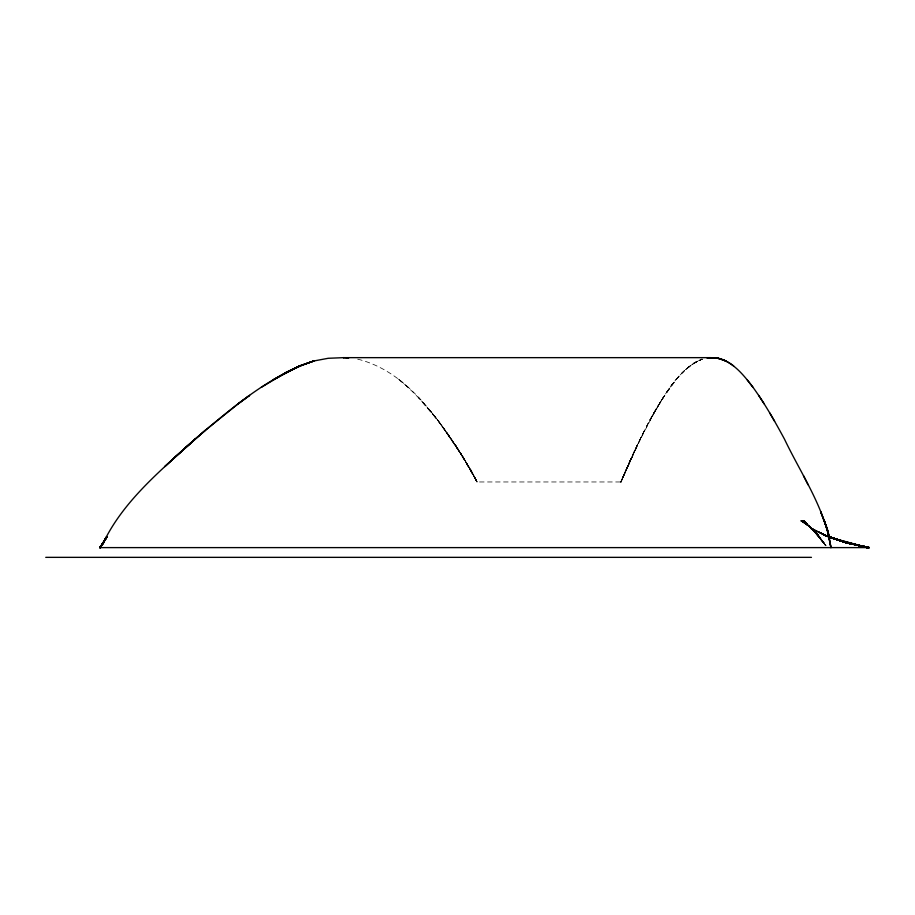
<?xml version="1.0" encoding="UTF-8"?>
<svg xmlns="http://www.w3.org/2000/svg" width="915" height="915" viewBox="0 0 915 915"><rect width="100%" height="100%" fill="white"/><g stroke="black" fill="none" stroke-linecap="round" stroke-linejoin="round"><path stroke-width="0.69" stroke-dasharray="4.58 3.43" d="M620.988 481.965L626.237 469.155L620.988 481.965C631.236 456.86 642.856 432.292 656.307 408.742C668.156 389.79 680.497 368.185 702.057 359.149L694.027 362.9L702.102 359.149C680.531 368.173 668.144 389.756 656.318 408.742C642.707 432.223 631.453 456.997 620.862 481.965L637.709 444.267L620.908 481.965C631.407 456.962 642.776 432.28 656.261 408.742C668.202 389.824 680.474 368.127 702.102 359.149C676.551 370.438 663.352 397.407 649.833 420.271L662.986 397.762L649.844 420.271L663.02 397.762L677.249 378.284M643.725 432.052L620.85 481.965L637.732 444.267L656.307 408.742M620.942 481.965L637.663 444.267L620.908 481.965L631.99 456.596M626.42 469.155L631.899 456.596L620.805 481.965M685.346 369.751L694.085 362.9L702.114 359.149M357.856 359.149L357.776 359.149C406.569 371.399 436.695 416.828 462.567 456.596M620.279 481.965L477.138 481.965C463.447 456.025 447.126 431.514 428.655 408.742M826.908 536.67L812.989 529.076L801.265 520.818L812.966 529.076L800.705 520.818L812.977 529.076L826.577 536.67L812.989 529.076L800.899 520.818L812.989 529.076L826.577 536.67M811.079 529.076L826.359 535.584M826.714 536.03L812.76 529.076L802.02 520.818L812.703 529.076L827.16 536.087L812.417 529.076L827.297 536.087L812.097 529.076L803.038 520.818L812.154 529.076L825.467 545.237L812.074 529.076L803.336 520.818L811.937 529.076L827.526 536.087L812.04 529.076L803.027 520.818L812.051 529.076L825.788 545.706L812.474 529.076L802.627 520.818L812.383 529.076L825.502 545.237L812.36 529.076L802.798 520.818L812.383 529.076L825.479 545.237L812.337 529.076L802.752 520.818L812.268 529.076L824.038 542.858L812.474 529.076L802.501 520.818L812.554 529.076L827.149 536.087L812.36 529.076L802.627 520.818M818.765 536.67L825.753 545.706L819.017 536.67L803.416 520.818L818.902 536.67L825.845 545.706L819.211 536.67L803.69 520.818L818.994 536.67L825.833 545.706L819.142 536.67L803.37 520.818L811.925 529.076L827.435 536.087M812.303 529.076L827.32 536.087L812.097 529.076L803.118 520.818L812.108 529.076L827.4 536.087L812.303 529.076L827.251 536.087L812.497 529.076L802.375 520.818L812.623 529.076L824.038 542.858L812.566 529.076L802.261 520.818L812.623 529.076L826.954 536.087L812.749 529.076L801.803 520.818L812.886 529.076L827.091 536.67L812.977 529.076L801.54 520.818L812.92 529.076L827.194 536.67M812.028 529.076L803.221 520.818L812.028 529.076L803.221 520.818L812.051 529.076L827.4 536.087L812.257 529.076L802.867 520.818L812.154 529.076L827.332 536.087L812.131 529.076L802.867 520.818L812.2 529.076L827.343 536.087L812.131 529.076L802.89 520.818L812.2 529.076L827.377 536.087M812.589 529.076L827.069 536.087L812.669 529.076L802.169 520.818L812.669 529.076L827.057 536.087L812.577 529.076L824.198 542.858M812.806 529.076L801.917 520.818L812.749 529.076L801.963 520.818L812.817 529.076L826.748 536.03L812.852 529.076L801.666 520.818L812.886 529.076L827.469 536.67L812.932 529.076L801.723 520.818L812.749 529.076L801.837 520.818L812.863 529.076L827.469 536.67M800.968 520.818L812.989 529.076M408.742 387.823L397.487 378.284C431.548 406.123 456.333 443.603 477.07 481.965L462.738 456.596L446.543 432.052L462.67 456.596L477.058 481.965L454.984 444.267L470.333 469.155L477.012 481.965L470.493 469.155L477.012 481.965L470.436 469.155L454.938 444.267M819.6 536.67L803.576 520.818L819.211 536.67L825.868 545.706L818.879 536.67L803.542 520.818L819.119 536.67L825.948 545.706L819.028 536.67L803.484 520.818L819.165 536.67M811.891 529.076L819.039 536.67L803.885 520.818L819.726 536.67L803.439 520.818L819.074 536.67L823.649 542.858M804.091 520.818L820.046 536.67L804.216 520.818M437.702 420.271L446.417 432.052L437.782 420.271L418.727 397.762L437.782 420.271L462.635 456.596L437.896 420.271M428.472 408.742L437.702 420.271M823.729 542.858L825.753 545.706M470.138 469.155L477.275 481.965L463.001 456.596M470.367 469.155L476.99 481.965M826.508 536.03L812.852 529.076L801.757 520.818L812.852 529.076L826.519 536.03M812.486 529.076L802.478 520.818L812.486 529.076M811.742 529.076L804.331 520.818L811.742 529.076M462.83 456.596L454.709 444.267L462.761 456.596M462.635 456.596L454.755 444.267L462.624 456.596"/><path stroke-width="1.37" d="M828.475 537.048L847.77 542.858L868.266 547.605L847.713 542.858L828.201 536.67L847.542 542.858L868.976 547.605L847.267 542.858L828.716 536.67L846.924 542.858L869.216 547.605L99.758 547.605L107.158 536.67M107.101 536.67L100.192 547.605L106.712 536.67M103.349 542.858L106.735 536.67L103.292 542.858C123.674 500.551 161.006 470.321 194.929 439.223C231.106 408.719 268.152 376.294 313.731 361.002L328.176 358.291L343.674 357.651M100.353 547.605L106.963 536.67L100.192 547.605M99.758 547.605L103.635 542.858L99.701 547.605M174.639 457.454L205.406 430.187L238.129 403.87M184.521 448.487L205.429 430.187M261.278 387.354L285.949 372.565L299.594 365.977L285.949 372.565L272.91 379.977L299.605 365.977M299.548 365.977L286.029 372.565L299.548 365.977L313.776 361.002L299.537 365.977L313.856 361.002M733.681 365.977C726.361 360.258 716.891 356.255 707.467 358.154C727.654 354.917 742.168 373.011 753.022 387.354C764.906 403.755 774.913 421.415 784.521 439.223C801.357 474.508 825.067 508.294 830.934 547.605L827.251 529.076L820.652 511.702L827.251 529.076L830.923 547.605M348.592 358.2L343.297 357.651L710.2 357.651L707.467 358.154L718.149 358.291M707.467 358.154L710.143 357.651M828.658 537.082L867.397 547.605L847.77 542.858L828.704 537.082L867.294 547.605L847.759 542.858L829.07 537.082L847.725 542.858L867.775 547.605M45.75 557.349L811.445 557.349M846.249 542.858L869.216 547.605L846.249 542.858L828.853 536.67L846.924 542.858L869.113 547.605L847.267 542.858L828.384 536.67L847.542 542.858L868.781 547.605L847.61 542.858L829.196 537.082L847.725 542.858L868.552 547.605L847.61 542.858L828.029 536.67L847.622 542.858M847.759 542.858L828.967 537.082L847.77 542.858L867.672 547.605L847.77 542.858L828.967 537.082L847.759 542.858L867.58 547.605L847.77 542.858L828.75 537.082L847.77 542.858L867.523 547.605M747.292 379.977L753.022 387.354M758.718 395.463L764.185 403.87M769.721 412.905L774.605 421.277M803.484 475.709L808.059 484.824M106.952 536.67L100.124 547.605L106.952 536.67M103.223 542.858L100.055 547.605L103.223 542.858M174.616 457.454L164.792 466.593L194.952 439.223L174.605 457.454M249.532 395.463L238.083 403.87L249.532 395.463M710.2 357.651L707.489 358.154L710.2 357.651M718.332 358.291L710.006 357.651L718.298 358.291M726.087 361.002L718.355 358.291L726.098 361.002M846.535 542.858L828.818 536.67L846.535 542.858M827.251 529.076L824.335 520.818L829.333 536.67L827.251 529.076"/></g></svg>
